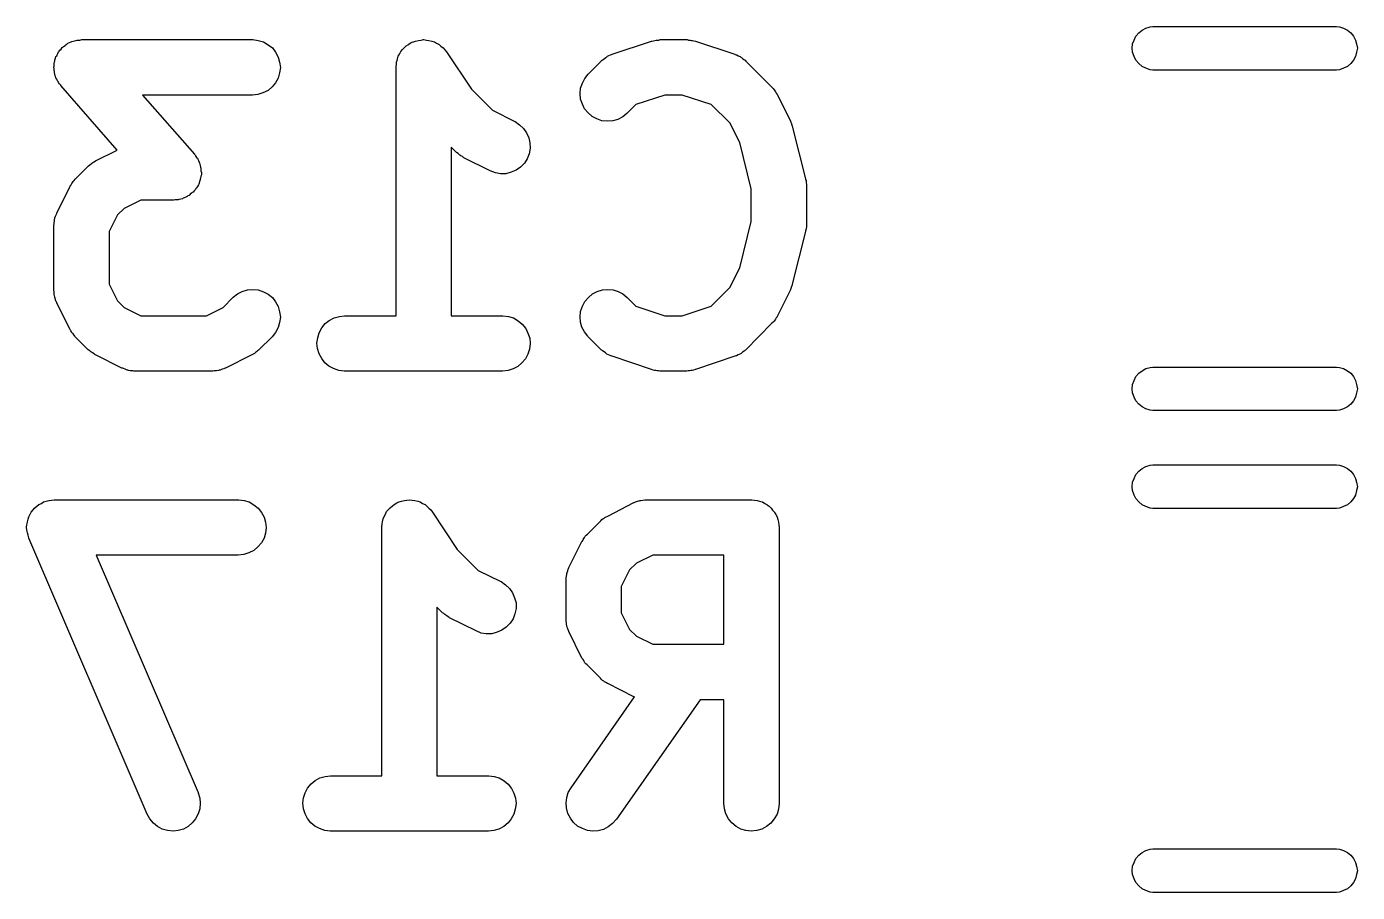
# Model space of a CAD drawing. Extents: x 99.2 to 141.2, y -118.7 to -76.
# Drawn here: x 113.169 to 116.84, y -118.749 to -116.359 of the extents above; entities that cross this region are included whole.
import ezdxf

# ---------------------------------------------------------------- set-up
doc = ezdxf.new("R2010")
doc.units = 0
doc.layers.add('BLACK', color=7, linetype='CONTINUOUS')

msp = doc.modelspace()

# ---------------------------------------------------------------- linework, layer by layer
at = {"layer": 'BLACK', "linetype": 'CONTINUOUS'}
for p, q in [((116.237, -116.376), (116.246, -116.369)), ((116.246, -116.369), (116.256, -116.363)), ((116.256, -116.363), (116.268, -116.36)), ((116.268, -116.36), (116.276, -116.359)), ((116.276, -116.359), (116.782, -116.359)), ((116.782, -116.359), (116.791, -116.36)), ((116.791, -116.36), (116.802, -116.363)), ((116.802, -116.363), (116.813, -116.369)), ((116.813, -116.369), (116.822, -116.376)), ((113.278, -116.408), (113.281, -116.407)), ((113.281, -116.407), (113.283, -116.405)), ((113.283, -116.405), (113.287, -116.403)), ((113.287, -116.403), (113.292, -116.401)), ((113.292, -116.401), (113.294, -116.4)), ((113.294, -116.4), (113.297, -116.399)), ((113.297, -116.399), (113.301, -116.398)), ((113.301, -116.398), (113.306, -116.397)), ((113.306, -116.397), (113.308, -116.396)), ((113.308, -116.396), (113.311, -116.396)), ((113.311, -116.396), (113.316, -116.396)), ((113.316, -116.396), (113.321, -116.395)), ((113.321, -116.395), (113.792, -116.395)), ((113.792, -116.395), (113.793, -116.395)), ((113.793, -116.395), (113.808, -116.397)), ((113.808, -116.397), (113.822, -116.401)), ((113.822, -116.401), (113.835, -116.409)), ((114.222, -116.408), (114.228, -116.404)), ((114.228, -116.404), (114.235, -116.401)), ((114.235, -116.401), (114.235, -116.401)), ((114.235, -116.401), (114.236, -116.401)), ((114.236, -116.401), (114.242, -116.399)), ((114.242, -116.399), (114.25, -116.397)), ((114.25, -116.397), (114.257, -116.396)), ((114.25, -116.397), (114.25, -116.397)), ((114.25, -116.397), (114.25, -116.397)), ((114.257, -116.396), (114.264, -116.395)), ((114.264, -116.395), (114.265, -116.395)), ((114.265, -116.395), (114.265, -116.395)), ((114.265, -116.395), (114.272, -116.396)), ((114.272, -116.396), (114.279, -116.397)), ((114.279, -116.397), (114.279, -116.397)), ((114.279, -116.397), (114.279, -116.397)), ((114.279, -116.397), (114.287, -116.399)), ((114.287, -116.399), (114.293, -116.401)), ((114.293, -116.401), (114.294, -116.401)), ((114.294, -116.401), (114.294, -116.401)), ((114.294, -116.401), (114.3, -116.405)), ((114.3, -116.405), (114.307, -116.408)), ((114.784, -116.435), (114.893, -116.399)), ((114.893, -116.399), (114.894, -116.399)), ((114.894, -116.399), (114.898, -116.398)), ((114.898, -116.398), (114.902, -116.397)), ((114.902, -116.397), (114.906, -116.396)), ((114.906, -116.396), (114.909, -116.396)), ((114.909, -116.396), (114.913, -116.396)), ((114.913, -116.396), (114.917, -116.395)), ((114.917, -116.395), (114.99, -116.395)), ((114.99, -116.395), (114.991, -116.395)), ((114.991, -116.395), (114.995, -116.396)), ((114.995, -116.396), (114.999, -116.396)), ((114.999, -116.396), (115.002, -116.397)), ((115.002, -116.397), (115.006, -116.397)), ((115.006, -116.397), (115.01, -116.398)), ((115.01, -116.398), (115.014, -116.399)), ((115.014, -116.399), (115.123, -116.435)), ((116.219, -116.419), (116.22, -116.407)), ((116.22, -116.407), (116.224, -116.396)), ((116.224, -116.396), (116.229, -116.385)), ((116.229, -116.385), (116.237, -116.376)), ((116.822, -116.376), (116.829, -116.385)), ((116.829, -116.385), (116.835, -116.396)), ((116.835, -116.396), (116.838, -116.407)), ((116.838, -116.407), (116.84, -116.419)), ((113.249, -116.446), (113.25, -116.442)), ((113.25, -116.442), (113.252, -116.44)), ((113.252, -116.44), (113.253, -116.437)), ((113.253, -116.437), (113.255, -116.433)), ((113.255, -116.433), (113.257, -116.429)), ((113.257, -116.429), (113.259, -116.427)), ((113.259, -116.427), (113.261, -116.424)), ((113.261, -116.424), (113.264, -116.421)), ((113.264, -116.421), (113.267, -116.417)), ((113.267, -116.417), (113.269, -116.416)), ((113.269, -116.416), (113.271, -116.414)), ((113.271, -116.414), (113.275, -116.411)), ((113.275, -116.411), (113.278, -116.408)), ((113.835, -116.409), (113.847, -116.418)), ((113.847, -116.418), (113.856, -116.43)), ((113.856, -116.43), (113.863, -116.443)), ((113.863, -116.443), (113.867, -116.457)), ((114.192, -116.448), (114.194, -116.441)), ((114.194, -116.441), (114.198, -116.435)), ((114.194, -116.441), (114.194, -116.441)), ((114.194, -116.441), (114.194, -116.441)), ((114.198, -116.435), (114.201, -116.428)), ((114.201, -116.428), (114.206, -116.422)), ((114.201, -116.428), (114.201, -116.428)), ((114.201, -116.428), (114.201, -116.428)), ((114.206, -116.422), (114.211, -116.417)), ((114.211, -116.417), (114.216, -116.412)), ((114.211, -116.417), (114.211, -116.417)), ((114.211, -116.417), (114.211, -116.417)), ((114.216, -116.412), (114.222, -116.408)), ((114.222, -116.408), (114.222, -116.408)), ((114.222, -116.408), (114.222, -116.408)), ((114.307, -116.408), (114.307, -116.408)), ((114.307, -116.408), (114.307, -116.408)), ((114.307, -116.408), (114.312, -116.413)), ((114.312, -116.413), (114.318, -116.418)), ((114.318, -116.418), (114.318, -116.418)), ((114.318, -116.418), (114.318, -116.418)), ((114.318, -116.418), (114.323, -116.423)), ((114.323, -116.423), (114.327, -116.429)), ((114.327, -116.429), (114.396, -116.532)), ((114.763, -116.447), (114.767, -116.444)), ((114.767, -116.444), (114.769, -116.443)), ((114.769, -116.443), (114.771, -116.441)), ((114.771, -116.441), (114.775, -116.439)), ((114.775, -116.439), (114.78, -116.437)), ((114.78, -116.437), (114.782, -116.436)), ((114.782, -116.436), (114.784, -116.435)), ((115.123, -116.435), (115.124, -116.436)), ((115.124, -116.436), (115.126, -116.437)), ((115.126, -116.437), (115.128, -116.437)), ((115.128, -116.437), (115.132, -116.44)), ((115.132, -116.44), (115.137, -116.442)), ((115.137, -116.442), (115.139, -116.443)), ((115.139, -116.443), (115.141, -116.444)), ((115.141, -116.444), (115.145, -116.448)), ((116.22, -116.43), (116.219, -116.419)), ((116.224, -116.442), (116.22, -116.43)), ((116.229, -116.452), (116.224, -116.442)), ((116.835, -116.442), (116.829, -116.452)), ((116.838, -116.43), (116.835, -116.442)), ((116.84, -116.419), (116.838, -116.43)), ((113.244, -116.471), (113.245, -116.468)), ((113.245, -116.476), (113.244, -116.471)), ((113.245, -116.461), (113.246, -116.456)), ((113.245, -116.466), (113.245, -116.461)), ((113.245, -116.468), (113.245, -116.466)), ((113.245, -116.48), (113.245, -116.476)), ((113.246, -116.483), (113.245, -116.48)), ((113.246, -116.456), (113.247, -116.454)), ((113.247, -116.451), (113.249, -116.446)), ((113.247, -116.454), (113.247, -116.451)), ((113.867, -116.457), (113.869, -116.472)), ((113.869, -116.472), (113.867, -116.487)), ((114.188, -116.47), (114.189, -116.462)), ((114.188, -116.471), (114.188, -116.47)), ((114.188, -117.157), (114.188, -116.471)), ((114.189, -116.462), (114.189, -116.456)), ((114.189, -116.456), (114.19, -116.456)), ((114.19, -116.456), (114.192, -116.448)), ((114.19, -116.456), (114.19, -116.456)), ((114.718, -116.49), (114.754, -116.454)), ((114.754, -116.454), (114.755, -116.453)), ((114.755, -116.453), (114.757, -116.452)), ((114.757, -116.452), (114.759, -116.45)), ((114.759, -116.45), (114.763, -116.447)), ((115.145, -116.448), (115.149, -116.451)), ((115.149, -116.451), (115.151, -116.452)), ((115.151, -116.452), (115.153, -116.454)), ((115.153, -116.454), (115.225, -116.526)), ((116.237, -116.461), (116.229, -116.452)), ((116.246, -116.469), (116.237, -116.461)), ((116.256, -116.474), (116.246, -116.469)), ((116.268, -116.478), (116.256, -116.474)), ((116.276, -116.479), (116.268, -116.478)), ((116.782, -116.479), (116.276, -116.479)), ((116.791, -116.478), (116.782, -116.479)), ((116.802, -116.474), (116.791, -116.478)), ((116.813, -116.469), (116.802, -116.474)), ((116.822, -116.461), (116.813, -116.469)), ((116.829, -116.452), (116.822, -116.461)), ((113.246, -116.486), (113.246, -116.483)), ((113.247, -116.49), (113.246, -116.486)), ((113.248, -116.495), (113.247, -116.49)), ((113.249, -116.497), (113.248, -116.495)), ((113.25, -116.5), (113.249, -116.497)), ((113.252, -116.504), (113.25, -116.5)), ((113.254, -116.509), (113.252, -116.504)), ((113.256, -116.511), (113.254, -116.509)), ((113.257, -116.513), (113.256, -116.511)), ((113.26, -116.517), (113.257, -116.513)), ((113.263, -116.521), (113.26, -116.517)), ((113.856, -116.514), (113.846, -116.525)), ((113.863, -116.501), (113.856, -116.514)), ((113.867, -116.487), (113.863, -116.501)), ((114.697, -116.529), (114.702, -116.515)), ((114.702, -116.515), (114.709, -116.502)), ((114.709, -116.502), (114.718, -116.49)), ((113.263, -116.522), (113.263, -116.521)), ((113.419, -116.7), (113.263, -116.522)), ((113.792, -116.548), (113.489, -116.548)), ((113.489, -116.548), (113.632, -116.711)), ((113.807, -116.546), (113.792, -116.548)), ((113.821, -116.542), (113.807, -116.546)), ((113.835, -116.535), (113.821, -116.542)), ((113.846, -116.525), (113.835, -116.535)), ((114.396, -116.532), (114.454, -116.59)), ((114.696, -116.544), (114.697, -116.529)), ((114.697, -116.559), (114.696, -116.544)), ((114.93, -116.548), (114.85, -116.574)), ((114.977, -116.548), (114.93, -116.548)), ((115.057, -116.574), (114.977, -116.548)), ((115.225, -116.526), (115.226, -116.527)), ((115.226, -116.527), (115.228, -116.53)), ((115.228, -116.53), (115.231, -116.534)), ((115.231, -116.534), (115.233, -116.536)), ((115.233, -116.536), (115.235, -116.539)), ((115.235, -116.539), (115.237, -116.543)), ((115.237, -116.543), (115.239, -116.546)), ((115.239, -116.546), (115.276, -116.619)), ((114.454, -116.59), (114.516, -116.621)), ((114.702, -116.573), (114.697, -116.559)), ((114.708, -116.586), (114.702, -116.573)), ((114.718, -116.597), (114.708, -116.586)), ((114.85, -116.574), (114.826, -116.598)), ((115.109, -116.625), (115.057, -116.574)), ((114.516, -116.621), (114.517, -116.621)), ((114.517, -116.621), (114.529, -116.63)), ((114.729, -116.607), (114.718, -116.597)), ((114.742, -116.614), (114.729, -116.607)), ((114.756, -116.619), (114.742, -116.614)), ((114.771, -116.62), (114.756, -116.619)), ((114.786, -116.619), (114.771, -116.62)), ((114.8, -116.615), (114.786, -116.619)), ((114.814, -116.608), (114.8, -116.615)), ((114.825, -116.599), (114.814, -116.608)), ((114.826, -116.598), (114.825, -116.599)), ((115.136, -116.679), (115.109, -116.625)), ((115.276, -116.619), (115.276, -116.62)), ((115.276, -116.62), (115.276, -116.62)), ((115.276, -116.62), (115.276, -116.62)), ((115.276, -116.62), (115.279, -116.627)), ((115.279, -116.627), (115.281, -116.634)), ((114.529, -116.63), (114.54, -116.64)), ((114.54, -116.64), (114.548, -116.652)), ((114.548, -116.652), (114.554, -116.666)), ((115.281, -116.634), (115.281, -116.634)), ((115.281, -116.634), (115.281, -116.634)), ((115.281, -116.634), (115.318, -116.779)), ((113.359, -116.73), (113.419, -116.7)), ((114.355, -116.707), (114.34, -116.692)), ((114.34, -116.692), (114.34, -117.157)), ((114.554, -116.666), (114.557, -116.68)), ((114.558, -116.695), (114.555, -116.71)), ((114.557, -116.68), (114.558, -116.695)), ((115.168, -116.807), (115.136, -116.679)), ((113.347, -116.738), (113.349, -116.736)), ((113.349, -116.736), (113.352, -116.734)), ((113.352, -116.734), (113.355, -116.732)), ((113.355, -116.732), (113.359, -116.73)), ((113.632, -116.711), (113.633, -116.712)), ((113.633, -116.712), (113.635, -116.716)), ((113.635, -116.716), (113.638, -116.72)), ((113.638, -116.72), (113.64, -116.722)), ((113.64, -116.722), (113.641, -116.725)), ((113.641, -116.725), (113.643, -116.729)), ((113.643, -116.729), (113.645, -116.733)), ((113.645, -116.733), (113.646, -116.736)), ((113.646, -116.736), (113.647, -116.738)), ((114.359, -116.709), (114.355, -116.707)), ((114.362, -116.712), (114.359, -116.709)), ((114.364, -116.714), (114.362, -116.712)), ((114.367, -116.716), (114.364, -116.714)), ((114.371, -116.718), (114.367, -116.716)), ((114.374, -116.72), (114.371, -116.718)), ((114.375, -116.721), (114.374, -116.72)), ((114.448, -116.757), (114.375, -116.721)), ((114.542, -116.736), (114.531, -116.747)), ((114.55, -116.724), (114.542, -116.736)), ((114.555, -116.71), (114.55, -116.724)), ((113.303, -116.78), (113.339, -116.744)), ((113.339, -116.744), (113.34, -116.743)), ((113.34, -116.743), (113.343, -116.741)), ((113.343, -116.741), (113.347, -116.738)), ((113.647, -116.738), (113.648, -116.743)), ((113.648, -116.743), (113.649, -116.747)), ((113.649, -116.747), (113.65, -116.75)), ((113.65, -116.772), (113.649, -116.777)), ((113.65, -116.75), (113.65, -116.753)), ((113.65, -116.753), (113.65, -116.757)), ((113.65, -116.757), (113.651, -116.762)), ((113.651, -116.768), (113.65, -116.772)), ((113.651, -116.762), (113.651, -116.765)), ((113.651, -116.765), (113.651, -116.768)), ((114.462, -116.763), (114.448, -116.757)), ((114.476, -116.765), (114.462, -116.763)), ((114.491, -116.765), (114.476, -116.765)), ((114.506, -116.761), (114.491, -116.765)), ((114.519, -116.755), (114.506, -116.761)), ((114.531, -116.747), (114.519, -116.755)), ((113.252, -116.873), (113.289, -116.8)), ((113.289, -116.799), (113.292, -116.796)), ((113.289, -116.8), (113.289, -116.799)), ((113.292, -116.796), (113.294, -116.792)), ((113.294, -116.792), (113.296, -116.789)), ((113.296, -116.789), (113.297, -116.787)), ((113.297, -116.787), (113.3, -116.784)), ((113.3, -116.784), (113.303, -116.78)), ((113.635, -116.809), (113.631, -116.812)), ((113.636, -116.806), (113.635, -116.809)), ((113.638, -116.804), (113.636, -116.806)), ((113.64, -116.8), (113.638, -116.804)), ((113.643, -116.796), (113.64, -116.8)), ((113.644, -116.794), (113.643, -116.796)), ((113.645, -116.791), (113.644, -116.794)), ((113.646, -116.787), (113.645, -116.791)), ((113.648, -116.782), (113.646, -116.787)), ((113.649, -116.777), (113.648, -116.78)), ((113.648, -116.78), (113.648, -116.782)), ((115.168, -116.897), (115.168, -116.807)), ((115.318, -116.779), (115.318, -116.781)), ((115.318, -116.781), (115.318, -116.782)), ((115.318, -116.782), (115.319, -116.783)), ((115.319, -116.783), (115.319, -116.789)), ((115.319, -116.789), (115.32, -116.795)), ((115.32, -116.795), (115.32, -116.797)), ((115.32, -116.797), (115.32, -116.798)), ((115.32, -116.798), (115.32, -116.907)), ((113.484, -116.838), (113.438, -116.861)), ((113.575, -116.838), (113.484, -116.838)), ((113.579, -116.837), (113.575, -116.838)), ((113.584, -116.837), (113.579, -116.837)), ((113.587, -116.837), (113.584, -116.837)), ((113.589, -116.836), (113.587, -116.837)), ((113.594, -116.835), (113.589, -116.836)), ((113.599, -116.834), (113.594, -116.835)), ((113.601, -116.833), (113.599, -116.834)), ((113.604, -116.832), (113.601, -116.833)), ((113.608, -116.83), (113.604, -116.832)), ((113.612, -116.828), (113.608, -116.83)), ((113.614, -116.826), (113.612, -116.828)), ((113.617, -116.825), (113.614, -116.826)), ((113.62, -116.822), (113.617, -116.825)), ((113.624, -116.819), (113.62, -116.822)), ((113.626, -116.817), (113.624, -116.819)), ((113.628, -116.816), (113.626, -116.817)), ((113.631, -116.812), (113.628, -116.816)), ((113.247, -116.887), (113.249, -116.882)), ((113.249, -116.882), (113.251, -116.877)), ((113.251, -116.877), (113.252, -116.875)), ((113.252, -116.875), (113.252, -116.873)), ((113.42, -116.879), (113.397, -116.925)), ((113.438, -116.861), (113.42, -116.879)), ((113.244, -116.906), (113.245, -116.904)), ((113.244, -116.907), (113.244, -116.906)), ((113.244, -117.088), (113.244, -116.907)), ((113.245, -116.901), (113.246, -116.896)), ((113.245, -116.904), (113.245, -116.901)), ((113.246, -116.891), (113.247, -116.889)), ((113.246, -116.896), (113.246, -116.891)), ((113.247, -116.889), (113.247, -116.887)), ((115.136, -117.025), (115.168, -116.897)), ((115.319, -116.917), (115.318, -116.923)), ((115.32, -116.911), (115.319, -116.917)), ((115.32, -116.907), (115.32, -116.908)), ((115.32, -116.908), (115.32, -116.909)), ((115.32, -116.909), (115.32, -116.911)), ((113.397, -116.925), (113.397, -117.07)), ((115.318, -116.925), (115.281, -117.07)), ((115.318, -116.923), (115.318, -116.924)), ((115.318, -116.924), (115.318, -116.925)), ((115.109, -117.079), (115.136, -117.025)), ((113.245, -117.09), (113.244, -117.088)), ((113.245, -117.093), (113.245, -117.09)), ((113.245, -117.098), (113.245, -117.093)), ((113.246, -117.103), (113.245, -117.098)), ((113.247, -117.105), (113.246, -117.103)), ((113.397, -117.07), (113.42, -117.116)), ((113.739, -117.106), (113.751, -117.097)), ((113.751, -117.097), (113.764, -117.09)), ((113.764, -117.09), (113.778, -117.086)), ((113.778, -117.086), (113.793, -117.085)), ((113.793, -117.085), (113.808, -117.086)), ((113.808, -117.086), (113.822, -117.091)), ((113.822, -117.091), (113.835, -117.098)), ((113.835, -117.098), (113.847, -117.107)), ((114.719, -117.107), (114.73, -117.097)), ((114.73, -117.097), (114.743, -117.09)), ((114.743, -117.09), (114.758, -117.086)), ((114.758, -117.086), (114.772, -117.085)), ((114.772, -117.085), (114.787, -117.086)), ((114.787, -117.086), (114.801, -117.09)), ((114.801, -117.09), (114.814, -117.097)), ((114.814, -117.097), (114.826, -117.107)), ((115.057, -117.131), (115.109, -117.079)), ((115.276, -117.086), (115.239, -117.159)), ((115.278, -117.079), (115.276, -117.085)), ((115.276, -117.085), (115.276, -117.086)), ((115.276, -117.086), (115.276, -117.086)), ((115.281, -117.072), (115.278, -117.079)), ((115.281, -117.07), (115.281, -117.071)), ((115.281, -117.071), (115.281, -117.072)), ((115.281, -117.072), (115.281, -117.072)), ((113.247, -117.107), (113.247, -117.105)), ((113.249, -117.112), (113.247, -117.107)), ((113.25, -117.117), (113.249, -117.112)), ((113.251, -117.119), (113.25, -117.117)), ((113.252, -117.121), (113.251, -117.119)), ((113.252, -117.122), (113.252, -117.121)), ((113.289, -117.195), (113.252, -117.122)), ((113.42, -117.116), (113.438, -117.134)), ((113.438, -117.134), (113.484, -117.157)), ((113.665, -117.157), (113.711, -117.134)), ((113.711, -117.134), (113.738, -117.107)), ((113.738, -117.107), (113.739, -117.106)), ((113.847, -117.107), (113.856, -117.119)), ((113.856, -117.119), (113.863, -117.132)), ((113.863, -117.132), (113.867, -117.146)), ((114.697, -117.145), (114.702, -117.131)), ((114.702, -117.131), (114.709, -117.118)), ((114.709, -117.118), (114.719, -117.107)), ((114.826, -117.107), (114.85, -117.131)), ((114.85, -117.131), (114.93, -117.157)), ((114.977, -117.157), (115.057, -117.131)), ((113.484, -117.157), (113.665, -117.157)), ((113.867, -117.176), (113.863, -117.19)), ((113.867, -117.146), (113.869, -117.161)), ((113.869, -117.161), (113.867, -117.176)), ((113.993, -117.179), (114.004, -117.17)), ((114.004, -117.17), (114.017, -117.163)), ((114.017, -117.163), (114.032, -117.159)), ((114.032, -117.159), (114.046, -117.157)), ((114.046, -117.157), (114.188, -117.157)), ((114.34, -117.157), (114.482, -117.157)), ((114.482, -117.157), (114.483, -117.157)), ((114.483, -117.157), (114.498, -117.159)), ((114.498, -117.159), (114.512, -117.163)), ((114.512, -117.163), (114.525, -117.171)), ((114.525, -117.171), (114.536, -117.18)), ((114.696, -117.16), (114.697, -117.145)), ((114.697, -117.175), (114.696, -117.16)), ((114.701, -117.189), (114.697, -117.175)), ((114.93, -117.157), (114.977, -117.157)), ((115.225, -117.178), (115.153, -117.251)), ((115.228, -117.175), (115.225, -117.178)), ((115.231, -117.172), (115.228, -117.175)), ((115.233, -117.169), (115.231, -117.172)), ((115.235, -117.167), (115.233, -117.169)), ((115.237, -117.163), (115.235, -117.167)), ((115.239, -117.16), (115.237, -117.163)), ((115.239, -117.159), (115.239, -117.16)), ((113.291, -117.199), (113.289, -117.195)), ((113.293, -117.202), (113.291, -117.199)), ((113.295, -117.205), (113.293, -117.202)), ((113.297, -117.207), (113.295, -117.205)), ((113.3, -117.211), (113.297, -117.207)), ((113.302, -117.214), (113.3, -117.211)), ((113.303, -117.215), (113.302, -117.214)), ((113.339, -117.251), (113.303, -117.215)), ((113.846, -117.215), (113.81, -117.251)), ((113.856, -117.203), (113.846, -117.215)), ((113.863, -117.19), (113.856, -117.203)), ((113.972, -117.218), (113.976, -117.204)), ((113.976, -117.204), (113.983, -117.191)), ((113.983, -117.191), (113.993, -117.179)), ((114.536, -117.18), (114.546, -117.192)), ((114.546, -117.192), (114.552, -117.205)), ((114.552, -117.205), (114.557, -117.219)), ((114.708, -117.202), (114.701, -117.189)), ((114.717, -117.214), (114.708, -117.202)), ((114.718, -117.215), (114.717, -117.214)), ((114.754, -117.251), (114.718, -117.215)), ((113.343, -117.254), (113.339, -117.251)), ((113.81, -117.251), (113.809, -117.252)), ((113.97, -117.233), (113.972, -117.218)), ((113.971, -117.248), (113.97, -117.233)), ((113.976, -117.262), (113.971, -117.248)), ((114.556, -117.249), (114.552, -117.263)), ((114.558, -117.234), (114.556, -117.249)), ((114.557, -117.219), (114.558, -117.234)), ((114.756, -117.252), (114.754, -117.251)), ((115.153, -117.251), (115.152, -117.252)), ((113.346, -117.257), (113.343, -117.254)), ((113.348, -117.258), (113.346, -117.257)), ((113.351, -117.26), (113.348, -117.258)), ((113.355, -117.262), (113.351, -117.26)), ((113.358, -117.265), (113.355, -117.262)), ((113.359, -117.265), (113.358, -117.265)), ((113.432, -117.302), (113.359, -117.265)), ((113.79, -117.265), (113.718, -117.302)), ((113.794, -117.263), (113.79, -117.265)), ((113.798, -117.261), (113.794, -117.263)), ((113.8, -117.259), (113.798, -117.261)), ((113.803, -117.257), (113.8, -117.259)), ((113.806, -117.254), (113.803, -117.257)), ((113.809, -117.252), (113.806, -117.254)), ((113.983, -117.275), (113.976, -117.262)), ((113.992, -117.287), (113.983, -117.275)), ((114.003, -117.296), (113.992, -117.287)), ((114.535, -117.287), (114.524, -117.297)), ((114.545, -117.276), (114.535, -117.287)), ((114.552, -117.263), (114.545, -117.276)), ((114.758, -117.254), (114.756, -117.252)), ((114.762, -117.257), (114.758, -117.254)), ((114.766, -117.26), (114.762, -117.257)), ((114.768, -117.261), (114.766, -117.26)), ((114.77, -117.263), (114.768, -117.261)), ((114.774, -117.265), (114.77, -117.263)), ((114.779, -117.267), (114.774, -117.265)), ((114.781, -117.268), (114.779, -117.267)), ((114.783, -117.269), (114.781, -117.268)), ((114.784, -117.269), (114.783, -117.269)), ((114.893, -117.306), (114.784, -117.269)), ((115.123, -117.269), (115.014, -117.306)), ((115.125, -117.268), (115.123, -117.269)), ((115.127, -117.268), (115.125, -117.268)), ((115.132, -117.265), (115.127, -117.268)), ((115.136, -117.263), (115.132, -117.265)), ((115.138, -117.262), (115.136, -117.263)), ((115.14, -117.261), (115.138, -117.262)), ((115.144, -117.258), (115.14, -117.261)), ((115.148, -117.255), (115.144, -117.258)), ((115.15, -117.253), (115.148, -117.255)), ((115.152, -117.252), (115.15, -117.253)), ((113.434, -117.302), (113.432, -117.302)), ((113.436, -117.303), (113.434, -117.302)), ((113.441, -117.305), (113.436, -117.303)), ((113.446, -117.307), (113.441, -117.305)), ((113.448, -117.307), (113.446, -117.307)), ((113.45, -117.308), (113.448, -117.307)), ((113.455, -117.309), (113.45, -117.308)), ((113.46, -117.309), (113.455, -117.309)), ((113.462, -117.309), (113.46, -117.309)), ((113.465, -117.31), (113.462, -117.309)), ((113.466, -117.31), (113.465, -117.31)), ((113.683, -117.31), (113.466, -117.31)), ((113.686, -117.309), (113.683, -117.31)), ((113.688, -117.309), (113.686, -117.309)), ((113.693, -117.309), (113.688, -117.309)), ((113.698, -117.308), (113.693, -117.309)), ((113.7, -117.307), (113.698, -117.308)), ((113.703, -117.307), (113.7, -117.307)), ((113.708, -117.305), (113.703, -117.307)), ((113.713, -117.304), (113.708, -117.305)), ((113.714, -117.303), (113.713, -117.304)), ((113.717, -117.302), (113.714, -117.303)), ((113.718, -117.302), (113.717, -117.302)), ((114.016, -117.303), (114.003, -117.296)), ((114.03, -117.308), (114.016, -117.303)), ((114.045, -117.31), (114.03, -117.308)), ((114.046, -117.31), (114.045, -117.31)), ((114.482, -117.31), (114.046, -117.31)), ((114.497, -117.308), (114.482, -117.31)), ((114.511, -117.304), (114.497, -117.308)), ((114.524, -117.297), (114.511, -117.304)), ((114.897, -117.307), (114.893, -117.306)), ((114.901, -117.308), (114.897, -117.307)), ((114.905, -117.308), (114.901, -117.308)), ((114.908, -117.309), (114.905, -117.308)), ((114.912, -117.309), (114.908, -117.309)), ((114.916, -117.31), (114.912, -117.309)), ((114.917, -117.31), (114.916, -117.31)), ((114.99, -117.31), (114.917, -117.31)), ((114.994, -117.309), (114.99, -117.31)), ((114.998, -117.309), (114.994, -117.309)), ((115.001, -117.308), (114.998, -117.309)), ((115.005, -117.308), (115.001, -117.308)), ((115.009, -117.307), (115.005, -117.308)), ((115.013, -117.306), (115.009, -117.307)), ((115.014, -117.306), (115.013, -117.306)), ((116.224, -117.336), (116.229, -117.325)), ((116.229, -117.325), (116.237, -117.316)), ((116.237, -117.316), (116.246, -117.309)), ((116.246, -117.309), (116.256, -117.303)), ((116.256, -117.303), (116.268, -117.3)), ((116.268, -117.3), (116.276, -117.299)), ((116.276, -117.299), (116.782, -117.299)), ((116.782, -117.299), (116.791, -117.3)), ((116.791, -117.3), (116.802, -117.303)), ((116.802, -117.303), (116.813, -117.309)), ((116.813, -117.309), (116.822, -117.316)), ((116.822, -117.316), (116.829, -117.325)), ((116.829, -117.325), (116.835, -117.336)), ((116.219, -117.359), (116.22, -117.347)), ((116.22, -117.37), (116.219, -117.359)), ((116.22, -117.347), (116.224, -117.336)), ((116.835, -117.336), (116.838, -117.347)), ((116.838, -117.347), (116.84, -117.359)), ((116.84, -117.359), (116.838, -117.37)), ((116.224, -117.382), (116.22, -117.37)), ((116.229, -117.392), (116.224, -117.382)), ((116.237, -117.401), (116.229, -117.392)), ((116.829, -117.392), (116.822, -117.401)), ((116.835, -117.382), (116.829, -117.392)), ((116.838, -117.37), (116.835, -117.382)), ((116.246, -117.409), (116.237, -117.401)), ((116.256, -117.414), (116.246, -117.409)), ((116.268, -117.418), (116.256, -117.414)), ((116.276, -117.419), (116.268, -117.418)), ((116.782, -117.419), (116.276, -117.419)), ((116.791, -117.418), (116.782, -117.419)), ((116.802, -117.414), (116.791, -117.418)), ((116.813, -117.409), (116.802, -117.414)), ((116.822, -117.401), (116.813, -117.409)), ((116.237, -117.586), (116.246, -117.579)), ((116.246, -117.579), (116.256, -117.573)), ((116.256, -117.573), (116.268, -117.57)), ((116.268, -117.57), (116.276, -117.569)), ((116.276, -117.569), (116.782, -117.569)), ((116.782, -117.569), (116.791, -117.57)), ((116.791, -117.57), (116.802, -117.573)), ((116.802, -117.573), (116.813, -117.579)), ((116.813, -117.579), (116.822, -117.586)), ((116.219, -117.629), (116.22, -117.617)), ((116.22, -117.617), (116.224, -117.606)), ((116.224, -117.606), (116.229, -117.595)), ((116.229, -117.595), (116.237, -117.586)), ((116.822, -117.586), (116.829, -117.595)), ((116.829, -117.595), (116.835, -117.606)), ((116.835, -117.606), (116.838, -117.617)), ((116.838, -117.617), (116.84, -117.629)), ((116.22, -117.64), (116.219, -117.629)), ((116.224, -117.652), (116.22, -117.64)), ((116.229, -117.662), (116.224, -117.652)), ((116.835, -117.652), (116.829, -117.662)), ((116.838, -117.64), (116.835, -117.652)), ((116.84, -117.629), (116.838, -117.64)), ((113.187, -117.693), (113.191, -117.688)), ((113.191, -117.688), (113.192, -117.688)), ((113.192, -117.687), (113.197, -117.683)), ((113.192, -117.688), (113.192, -117.687)), ((113.197, -117.683), (113.203, -117.678)), ((113.203, -117.678), (113.21, -117.675)), ((113.203, -117.678), (113.203, -117.678)), ((113.203, -117.678), (113.203, -117.678)), ((113.21, -117.675), (113.216, -117.671)), ((113.216, -117.671), (113.223, -117.669)), ((113.216, -117.671), (113.216, -117.671)), ((113.216, -117.671), (113.216, -117.671)), ((113.223, -117.669), (113.23, -117.667)), ((113.23, -117.667), (113.23, -117.667)), ((113.23, -117.667), (113.231, -117.667)), ((113.231, -117.667), (113.238, -117.666)), ((113.238, -117.666), (113.245, -117.665)), ((113.245, -117.665), (113.245, -117.665)), ((113.245, -117.665), (113.245, -117.665)), ((113.245, -117.665), (113.753, -117.665)), ((113.753, -117.665), (113.754, -117.665)), ((113.754, -117.665), (113.769, -117.667)), ((113.769, -117.667), (113.783, -117.671)), ((113.783, -117.671), (113.796, -117.679)), ((113.796, -117.679), (113.808, -117.688)), ((113.808, -117.688), (113.817, -117.7)), ((114.162, -117.698), (114.167, -117.692)), ((114.167, -117.692), (114.172, -117.687)), ((114.172, -117.687), (114.178, -117.682)), ((114.172, -117.687), (114.172, -117.687)), ((114.172, -117.687), (114.172, -117.687)), ((114.178, -117.682), (114.183, -117.678)), ((114.183, -117.678), (114.19, -117.674)), ((114.183, -117.678), (114.183, -117.678)), ((114.183, -117.678), (114.183, -117.678)), ((114.19, -117.674), (114.196, -117.671)), ((114.196, -117.671), (114.197, -117.671)), ((114.197, -117.671), (114.203, -117.669)), ((114.197, -117.671), (114.197, -117.671)), ((114.203, -117.669), (114.211, -117.667)), ((114.211, -117.667), (114.218, -117.666)), ((114.211, -117.667), (114.211, -117.667)), ((114.211, -117.667), (114.211, -117.667)), ((114.218, -117.666), (114.226, -117.665)), ((114.226, -117.665), (114.226, -117.665)), ((114.226, -117.665), (114.233, -117.666)), ((114.226, -117.665), (114.226, -117.665)), ((114.233, -117.666), (114.24, -117.667)), ((114.24, -117.667), (114.24, -117.667)), ((114.24, -117.667), (114.24, -117.667)), ((114.24, -117.667), (114.248, -117.669)), ((114.248, -117.669), (114.255, -117.671)), ((114.255, -117.671), (114.255, -117.671)), ((114.255, -117.671), (114.255, -117.671)), ((114.255, -117.671), (114.261, -117.675)), ((114.261, -117.675), (114.268, -117.678)), ((114.268, -117.678), (114.268, -117.678)), ((114.268, -117.678), (114.268, -117.678)), ((114.268, -117.678), (114.273, -117.683)), ((114.273, -117.683), (114.279, -117.688)), ((114.279, -117.688), (114.279, -117.688)), ((114.279, -117.688), (114.279, -117.688)), ((114.279, -117.688), (114.284, -117.693)), ((114.772, -117.71), (114.844, -117.673)), ((114.844, -117.673), (114.845, -117.673)), ((114.845, -117.673), (114.847, -117.672)), ((114.847, -117.672), (114.849, -117.671)), ((114.849, -117.671), (114.854, -117.669)), ((114.854, -117.669), (114.859, -117.668)), ((114.859, -117.668), (114.861, -117.667)), ((114.861, -117.667), (114.863, -117.667)), ((114.863, -117.667), (114.869, -117.666)), ((114.869, -117.666), (114.874, -117.665)), ((114.874, -117.665), (114.876, -117.665)), ((114.876, -117.665), (114.878, -117.665)), ((114.878, -117.665), (115.169, -117.665)), ((115.169, -117.665), (115.169, -117.665)), ((115.169, -117.665), (115.169, -117.665)), ((115.169, -117.665), (115.17, -117.665)), ((115.169, -117.665), (115.169, -117.665)), ((115.17, -117.665), (115.177, -117.666)), ((115.177, -117.666), (115.184, -117.667)), ((115.184, -117.667), (115.184, -117.667)), ((115.184, -117.667), (115.184, -117.667)), ((115.184, -117.667), (115.191, -117.669)), ((115.191, -117.669), (115.198, -117.671)), ((115.198, -117.671), (115.198, -117.671)), ((115.198, -117.671), (115.199, -117.671)), ((115.199, -117.671), (115.205, -117.675)), ((115.205, -117.675), (115.211, -117.678)), ((115.211, -117.678), (115.211, -117.678)), ((115.211, -117.678), (115.212, -117.679)), ((115.212, -117.679), (115.217, -117.683)), ((115.217, -117.683), (115.223, -117.688)), ((115.223, -117.688), (115.223, -117.688)), ((115.223, -117.688), (115.223, -117.688)), ((115.223, -117.688), (115.227, -117.694)), ((116.237, -117.671), (116.229, -117.662)), ((116.246, -117.679), (116.237, -117.671)), ((116.256, -117.684), (116.246, -117.679)), ((116.268, -117.688), (116.256, -117.684)), ((116.276, -117.689), (116.268, -117.688)), ((116.782, -117.689), (116.276, -117.689)), ((116.791, -117.688), (116.782, -117.689)), ((116.802, -117.684), (116.791, -117.688)), ((116.813, -117.679), (116.802, -117.684)), ((116.822, -117.671), (116.813, -117.679)), ((116.829, -117.662), (116.822, -117.671)), ((113.17, -117.734), (113.171, -117.727)), ((113.171, -117.726), (113.173, -117.719)), ((113.171, -117.727), (113.171, -117.726)), ((113.171, -117.726), (113.171, -117.726)), ((113.173, -117.719), (113.175, -117.712)), ((113.175, -117.712), (113.179, -117.705)), ((113.175, -117.712), (113.175, -117.712)), ((113.175, -117.712), (113.175, -117.712)), ((113.179, -117.705), (113.182, -117.699)), ((113.182, -117.699), (113.187, -117.693)), ((113.182, -117.699), (113.182, -117.699)), ((113.182, -117.699), (113.182, -117.699)), ((113.817, -117.7), (113.824, -117.713)), ((113.824, -117.713), (113.828, -117.727)), ((113.828, -117.727), (113.83, -117.742)), ((114.15, -117.732), (114.151, -117.726)), ((114.151, -117.726), (114.153, -117.718)), ((114.151, -117.726), (114.151, -117.726)), ((114.151, -117.726), (114.151, -117.726)), ((114.153, -117.718), (114.155, -117.711)), ((114.155, -117.711), (114.159, -117.705)), ((114.155, -117.711), (114.155, -117.711)), ((114.155, -117.711), (114.155, -117.711)), ((114.159, -117.705), (114.162, -117.698)), ((114.162, -117.698), (114.162, -117.698)), ((114.162, -117.698), (114.162, -117.698)), ((114.284, -117.693), (114.289, -117.699)), ((114.289, -117.699), (114.357, -117.802)), ((114.716, -117.76), (114.752, -117.724)), ((114.752, -117.724), (114.753, -117.723)), ((114.753, -117.723), (114.756, -117.72)), ((114.756, -117.72), (114.759, -117.717)), ((114.759, -117.717), (114.762, -117.716)), ((114.762, -117.716), (114.764, -117.714)), ((114.764, -117.714), (114.768, -117.712)), ((114.768, -117.712), (114.772, -117.71)), ((115.227, -117.694), (115.232, -117.699)), ((115.232, -117.699), (115.232, -117.699)), ((115.232, -117.699), (115.232, -117.7)), ((115.232, -117.7), (115.236, -117.706)), ((115.236, -117.706), (115.239, -117.712)), ((115.239, -117.712), (115.239, -117.713)), ((115.239, -117.713), (115.239, -117.713)), ((115.239, -117.713), (115.241, -117.72)), ((115.241, -117.72), (115.243, -117.727)), ((115.243, -117.727), (115.243, -117.727)), ((115.243, -117.727), (115.243, -117.727)), ((115.243, -117.727), (115.244, -117.734)), ((113.169, -117.741), (113.17, -117.734)), ((113.17, -117.749), (113.169, -117.741)), ((113.169, -117.741), (113.169, -117.741)), ((113.169, -117.741), (113.169, -117.741)), ((113.171, -117.756), (113.17, -117.749)), ((113.173, -117.763), (113.171, -117.756)), ((113.171, -117.756), (113.171, -117.756)), ((113.171, -117.756), (113.171, -117.756)), ((113.175, -117.77), (113.173, -117.763)), ((113.828, -117.757), (113.824, -117.771)), ((113.83, -117.742), (113.828, -117.757)), ((114.149, -117.74), (114.15, -117.732)), ((114.149, -117.741), (114.149, -117.74)), ((114.149, -118.427), (114.149, -117.741)), ((114.71, -117.766), (114.713, -117.763)), ((114.713, -117.763), (114.716, -117.76)), ((115.244, -117.734), (115.245, -117.741)), ((115.245, -117.741), (115.245, -118.503)), ((113.175, -117.771), (113.175, -117.77)), ((113.175, -117.77), (113.175, -117.77)), ((113.175, -117.77), (113.175, -117.77)), ((113.502, -118.533), (113.175, -117.771)), ((113.807, -117.795), (113.796, -117.805)), ((113.817, -117.784), (113.807, -117.795)), ((113.824, -117.771), (113.817, -117.784)), ((114.357, -117.802), (114.415, -117.86)), ((114.665, -117.852), (114.701, -117.78)), ((114.701, -117.78), (114.702, -117.779)), ((114.702, -117.779), (114.704, -117.775)), ((114.704, -117.775), (114.706, -117.772)), ((114.706, -117.772), (114.708, -117.769)), ((114.708, -117.769), (114.71, -117.766)), ((113.753, -117.818), (113.361, -117.818)), ((113.361, -117.818), (113.642, -118.473)), ((113.768, -117.816), (113.753, -117.818)), ((113.782, -117.812), (113.768, -117.816)), ((113.796, -117.805), (113.782, -117.812)), ((114.896, -117.818), (114.851, -117.84)), ((115.092, -117.818), (114.896, -117.818)), ((115.092, -118.064), (115.092, -117.818)), ((114.415, -117.86), (114.477, -117.891)), ((114.658, -117.876), (114.659, -117.871)), ((114.659, -117.869), (114.66, -117.866)), ((114.659, -117.871), (114.659, -117.869)), ((114.66, -117.866), (114.662, -117.861)), ((114.662, -117.861), (114.663, -117.857)), ((114.663, -117.857), (114.664, -117.855)), ((114.664, -117.855), (114.665, -117.852)), ((114.832, -117.859), (114.809, -117.905)), ((114.851, -117.84), (114.832, -117.859)), ((114.477, -117.891), (114.478, -117.891)), ((114.478, -117.891), (114.49, -117.9)), ((114.49, -117.9), (114.501, -117.91)), ((114.501, -117.91), (114.509, -117.922)), ((114.657, -117.881), (114.658, -117.876)), ((114.657, -117.883), (114.657, -117.881)), ((114.657, -117.885), (114.657, -117.883)), ((114.657, -117.887), (114.657, -117.885)), ((114.657, -117.995), (114.657, -117.887)), ((114.809, -117.905), (114.809, -117.977)), ((114.509, -117.922), (114.515, -117.936)), ((114.515, -117.936), (114.519, -117.95)), ((114.316, -117.977), (114.301, -117.962)), ((114.301, -117.962), (114.301, -118.427)), ((114.32, -117.979), (114.316, -117.977)), ((114.323, -117.982), (114.32, -117.979)), ((114.325, -117.984), (114.323, -117.982)), ((114.328, -117.986), (114.325, -117.984)), ((114.516, -117.98), (114.511, -117.994)), ((114.519, -117.965), (114.516, -117.98)), ((114.519, -117.95), (114.519, -117.965)), ((114.809, -117.977), (114.832, -118.023)), ((114.332, -117.988), (114.328, -117.986)), ((114.335, -117.99), (114.332, -117.988)), ((114.336, -117.991), (114.335, -117.99)), ((114.409, -118.027), (114.336, -117.991)), ((114.492, -118.017), (114.48, -118.025)), ((114.503, -118.006), (114.492, -118.017)), ((114.511, -117.994), (114.503, -118.006)), ((114.657, -117.998), (114.657, -117.995)), ((114.657, -118), (114.657, -117.998)), ((114.658, -118.005), (114.657, -118)), ((114.658, -118.01), (114.658, -118.005)), ((114.659, -118.012), (114.658, -118.01)), ((114.659, -118.015), (114.659, -118.012)), ((114.661, -118.019), (114.659, -118.015)), ((114.663, -118.024), (114.661, -118.019)), ((114.423, -118.033), (114.409, -118.027)), ((114.437, -118.035), (114.423, -118.033)), ((114.452, -118.035), (114.437, -118.035)), ((114.467, -118.031), (114.452, -118.035)), ((114.48, -118.025), (114.467, -118.031)), ((114.664, -118.026), (114.663, -118.024)), ((114.665, -118.029), (114.664, -118.026)), ((114.701, -118.102), (114.665, -118.029)), ((114.665, -118.029), (114.665, -118.029)), ((114.832, -118.023), (114.851, -118.042)), ((114.851, -118.042), (114.896, -118.064)), ((114.896, -118.064), (115.092, -118.064)), ((114.704, -118.106), (114.701, -118.102)), ((114.706, -118.109), (114.704, -118.106)), ((114.707, -118.112), (114.706, -118.109)), ((114.709, -118.115), (114.707, -118.112)), ((114.712, -118.118), (114.709, -118.115)), ((114.715, -118.121), (114.712, -118.118)), ((114.716, -118.122), (114.715, -118.121)), ((114.752, -118.158), (114.716, -118.122)), ((114.755, -118.161), (114.752, -118.158)), ((114.758, -118.164), (114.755, -118.161)), ((114.761, -118.166), (114.758, -118.164)), ((114.763, -118.168), (114.761, -118.166)), ((114.767, -118.17), (114.763, -118.168)), ((114.771, -118.172), (114.767, -118.17)), ((114.772, -118.172), (114.771, -118.172)), ((114.844, -118.209), (114.772, -118.172)), ((114.671, -118.46), (114.846, -118.209)), ((115.027, -118.217), (114.796, -118.547)), ((114.846, -118.209), (114.844, -118.209)), ((115.092, -118.217), (115.027, -118.217)), ((115.092, -118.503), (115.092, -118.217)), ((113.937, -118.474), (113.944, -118.461)), ((113.944, -118.461), (113.954, -118.449)), ((113.954, -118.449), (113.965, -118.44)), ((113.965, -118.44), (113.978, -118.433)), ((113.978, -118.433), (113.993, -118.429)), ((113.993, -118.429), (114.007, -118.427)), ((114.007, -118.427), (114.149, -118.427)), ((114.301, -118.427), (114.443, -118.427)), ((114.443, -118.427), (114.444, -118.427)), ((114.444, -118.427), (114.459, -118.429)), ((114.459, -118.429), (114.473, -118.433)), ((114.473, -118.433), (114.486, -118.441)), ((114.486, -118.441), (114.497, -118.45)), ((114.497, -118.45), (114.507, -118.462)), ((114.507, -118.462), (114.513, -118.475)), ((114.663, -118.473), (114.671, -118.46)), ((113.642, -118.473), (113.642, -118.474)), ((113.642, -118.474), (113.647, -118.489)), ((113.647, -118.489), (113.648, -118.503)), ((113.931, -118.503), (113.933, -118.488)), ((113.933, -118.488), (113.937, -118.474)), ((114.513, -118.475), (114.518, -118.489)), ((114.518, -118.489), (114.519, -118.504)), ((114.657, -118.502), (114.659, -118.487)), ((114.659, -118.487), (114.663, -118.473)), ((113.509, -118.546), (113.502, -118.533)), ((113.642, -118.532), (113.635, -118.546)), ((113.647, -118.518), (113.642, -118.532)), ((113.648, -118.503), (113.647, -118.518)), ((113.933, -118.518), (113.931, -118.503)), ((113.937, -118.532), (113.933, -118.518)), ((113.944, -118.545), (113.937, -118.532)), ((114.513, -118.533), (114.506, -118.546)), ((114.517, -118.519), (114.513, -118.533)), ((114.519, -118.504), (114.517, -118.519)), ((114.658, -118.516), (114.657, -118.502)), ((114.662, -118.531), (114.658, -118.516)), ((114.669, -118.544), (114.662, -118.531)), ((115.094, -118.518), (115.092, -118.503)), ((115.098, -118.532), (115.094, -118.518)), ((115.105, -118.546), (115.098, -118.532)), ((115.239, -118.533), (115.231, -118.546)), ((115.243, -118.519), (115.239, -118.533)), ((115.245, -118.504), (115.243, -118.519)), ((115.245, -118.503), (115.245, -118.504)), ((113.519, -118.558), (113.509, -118.546)), ((113.53, -118.567), (113.519, -118.558)), ((113.543, -118.574), (113.53, -118.567)), ((113.615, -118.567), (113.602, -118.574)), ((113.626, -118.557), (113.615, -118.567)), ((113.635, -118.546), (113.626, -118.557)), ((113.953, -118.557), (113.944, -118.545)), ((113.964, -118.566), (113.953, -118.557)), ((113.977, -118.573), (113.964, -118.566)), ((113.992, -118.578), (113.977, -118.573)), ((114.485, -118.567), (114.472, -118.574)), ((114.497, -118.557), (114.485, -118.567)), ((114.506, -118.546), (114.497, -118.557)), ((114.678, -118.556), (114.669, -118.544)), ((114.689, -118.566), (114.678, -118.556)), ((114.702, -118.573), (114.689, -118.566)), ((114.716, -118.578), (114.702, -118.573)), ((114.773, -118.568), (114.76, -118.575)), ((114.785, -118.559), (114.773, -118.568)), ((114.795, -118.548), (114.785, -118.559)), ((114.796, -118.547), (114.795, -118.548)), ((115.114, -118.557), (115.105, -118.546)), ((115.126, -118.567), (115.114, -118.557)), ((115.139, -118.574), (115.126, -118.567)), ((115.21, -118.567), (115.197, -118.574)), ((115.222, -118.558), (115.21, -118.567)), ((115.231, -118.546), (115.222, -118.558)), ((113.558, -118.578), (113.543, -118.574)), ((113.573, -118.58), (113.558, -118.578)), ((113.587, -118.578), (113.573, -118.58)), ((113.602, -118.574), (113.587, -118.578)), ((114.006, -118.58), (113.992, -118.578)), ((114.007, -118.58), (114.006, -118.58)), ((114.443, -118.58), (114.007, -118.58)), ((114.458, -118.578), (114.443, -118.58)), ((114.472, -118.574), (114.458, -118.578)), ((114.731, -118.58), (114.716, -118.578)), ((114.746, -118.579), (114.731, -118.58)), ((114.76, -118.575), (114.746, -118.579)), ((115.153, -118.578), (115.139, -118.574)), ((115.168, -118.58), (115.153, -118.578)), ((115.183, -118.578), (115.168, -118.58)), ((115.197, -118.574), (115.183, -118.578)), ((116.229, -118.655), (116.237, -118.646)), ((116.237, -118.646), (116.246, -118.639)), ((116.246, -118.639), (116.256, -118.633)), ((116.256, -118.633), (116.268, -118.63)), ((116.268, -118.63), (116.276, -118.629)), ((116.276, -118.629), (116.782, -118.629)), ((116.782, -118.629), (116.791, -118.63)), ((116.791, -118.63), (116.802, -118.633)), ((116.802, -118.633), (116.813, -118.639)), ((116.813, -118.639), (116.822, -118.646)), ((116.822, -118.646), (116.829, -118.655)), ((116.219, -118.689), (116.22, -118.677)), ((116.22, -118.677), (116.224, -118.666)), ((116.224, -118.666), (116.229, -118.655)), ((116.829, -118.655), (116.835, -118.666)), ((116.835, -118.666), (116.838, -118.677)), ((116.838, -118.677), (116.84, -118.689)), ((116.22, -118.7), (116.219, -118.689)), ((116.224, -118.712), (116.22, -118.7)), ((116.229, -118.722), (116.224, -118.712)), ((116.835, -118.712), (116.829, -118.722)), ((116.838, -118.7), (116.835, -118.712)), ((116.84, -118.689), (116.838, -118.7)), ((116.237, -118.731), (116.229, -118.722)), ((116.246, -118.739), (116.237, -118.731)), ((116.256, -118.744), (116.246, -118.739)), ((116.268, -118.748), (116.256, -118.744)), ((116.276, -118.749), (116.268, -118.748)), ((116.782, -118.749), (116.276, -118.749)), ((116.791, -118.748), (116.782, -118.749)), ((116.802, -118.744), (116.791, -118.748)), ((116.813, -118.739), (116.802, -118.744)), ((116.822, -118.731), (116.813, -118.739)), ((116.829, -118.722), (116.822, -118.731))]:
    msp.add_line(p, q, dxfattribs=at)

doc.saveas('drawing.dxf')
